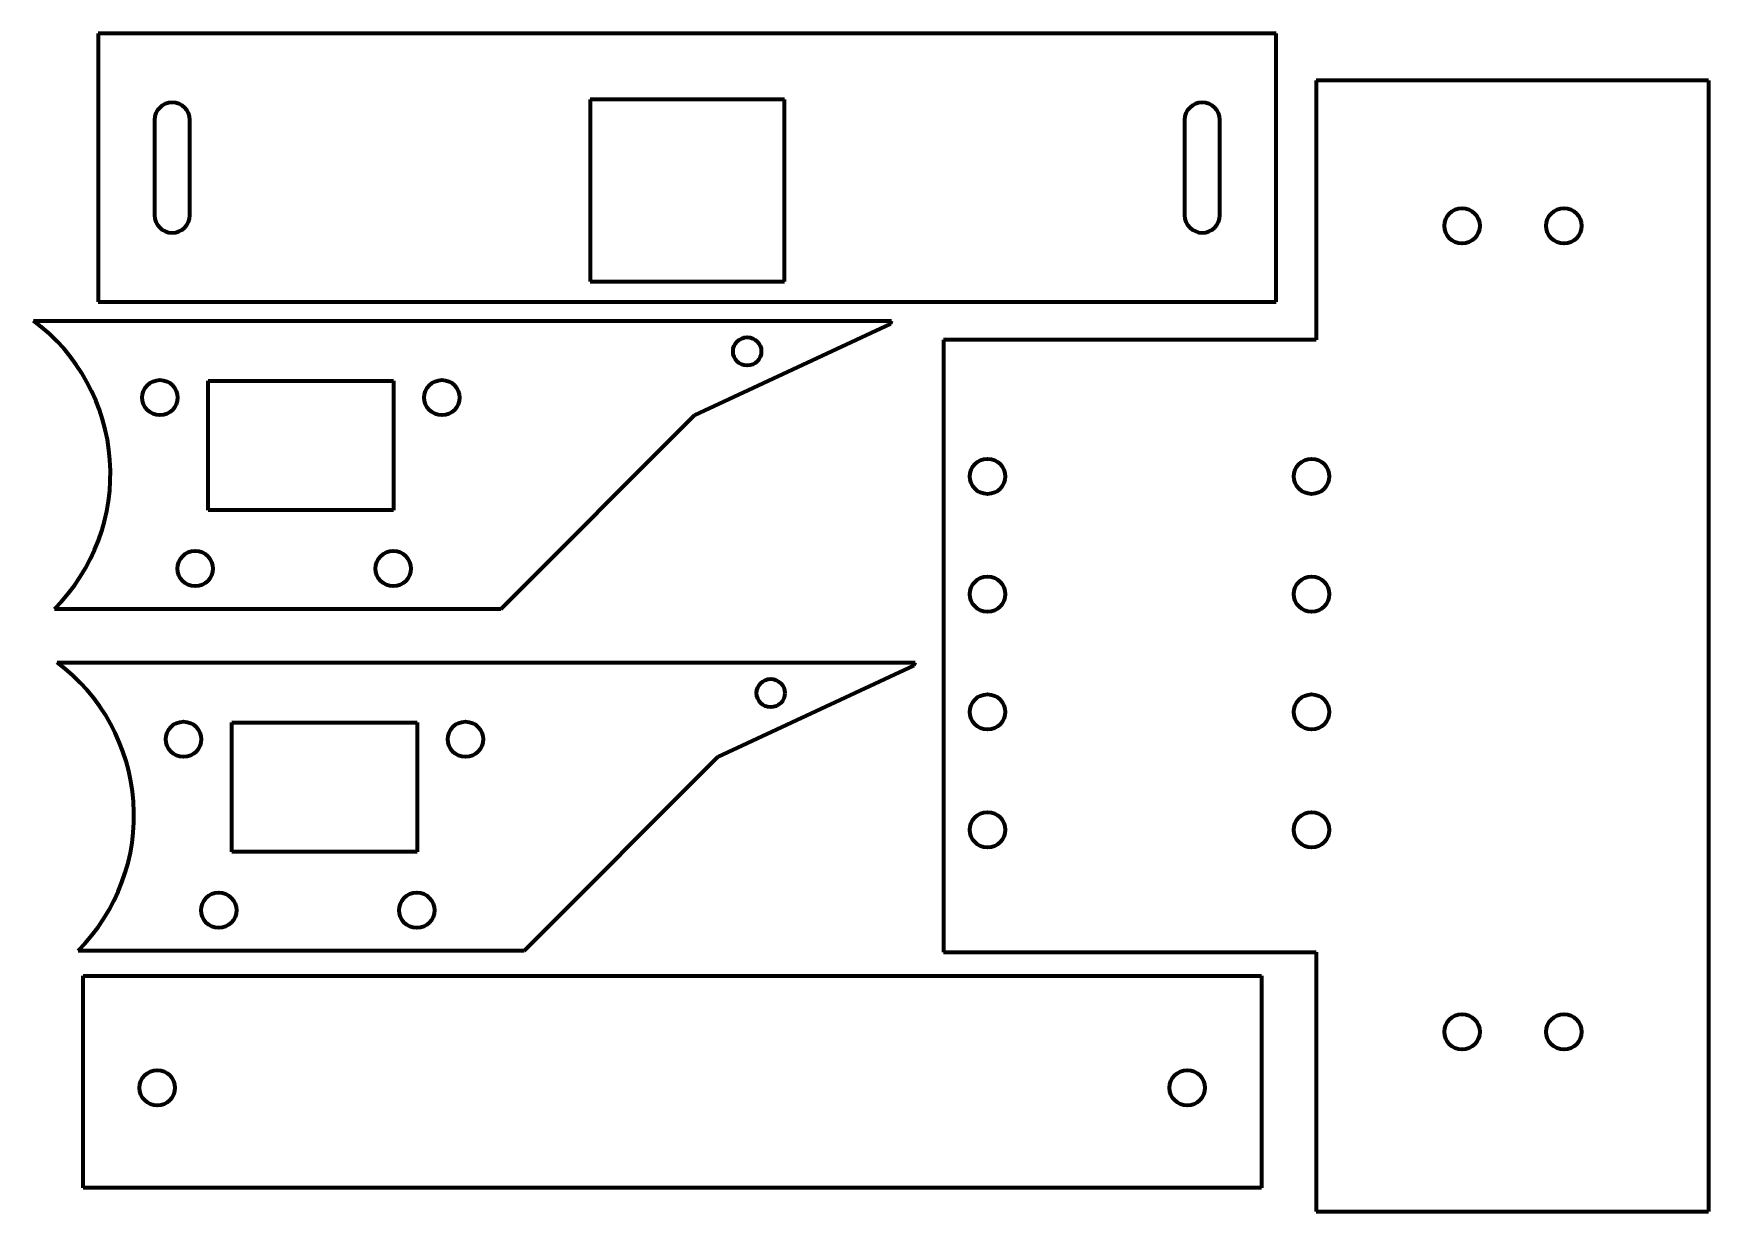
# Model space of a CAD drawing. Header units: millimetres. Extents: x 94 to 236, y 105 to 205.
import ezdxf

# ---------------------------------------------------------------- set-up
doc = ezdxf.new("R2010")
doc.units = ezdxf.units.MM
doc.layers.add('СИСТЕМНЫЙ_СЛОЙ_(1)', color=252, linetype='Continuous')

msp = doc.modelspace()

# ---------------------------------------------------------------- linework, layer by layer
at = {"layer": 'СИСТЕМНЫЙ_СЛОЙ_(1)', "color": 150, "linetype": 'Continuous', "lineweight": 70, "true_color": 0x0080ff}
for p, q in [((99.47, 204.78), (99.47, 182.01)), ((199.47, 204.78), (99.47, 204.78)), ((199.47, 182.01), (199.47, 204.78)), ((236.15, 200.79), (202.84, 200.79)), ((202.84, 200.79), (202.84, 178.79)), ((236.15, 200.79), (236.15, 104.79)), ((141.23, 199.17), (141.23, 183.72)), ((157.72, 199.17), (141.23, 199.17)), ((157.72, 183.72), (157.72, 199.17)), ((104.26, 197.42), (104.26, 189.37)), ((107.26, 189.37), (107.26, 197.42)), ((191.68, 197.42), (191.68, 189.37)), ((194.68, 189.37), (194.68, 197.42)), ((141.23, 183.72), (157.72, 183.72)), ((99.47, 182.01), (199.47, 182.01)), ((93.99, 180.4), (166.81, 180.4)), ((166.71, 180.13), (150.08, 172.37)), ((166.71, 180.13), (166.81, 180.4)), ((171.21, 178.79), (171.21, 126.79)), ((202.84, 178.79), (171.21, 178.79)), ((108.82, 164.31), (108.82, 175.31)), ((108.82, 175.31), (124.55, 175.31)), ((124.55, 175.31), (124.55, 164.31)), ((150.08, 172.37), (133.64, 155.93)), ((124.55, 164.31), (108.82, 164.31)), ((133.64, 155.93), (95.77, 155.93)), ((95.99, 151.4), (168.81, 151.4)), ((168.71, 151.13), (152.08, 143.37)), ((168.71, 151.13), (168.81, 151.4)), ((110.82, 135.31), (110.82, 146.31)), ((110.82, 146.31), (126.55, 146.31)), ((126.55, 146.31), (126.55, 135.31)), ((152.08, 143.37), (135.64, 126.93)), ((126.55, 135.31), (110.82, 135.31)), ((135.64, 126.93), (97.77, 126.93)), ((171.21, 126.79), (202.84, 126.79)), ((202.84, 126.79), (202.84, 104.79)), ((98.2, 106.79), (98.2, 124.79)), ((98.2, 124.79), (198.2, 124.79)), ((198.2, 124.79), (198.2, 106.79)), ((198.2, 106.79), (98.2, 106.79)), ((202.84, 104.79), (236.15, 104.79))]:
    msp.add_line(p, q, dxfattribs=at)
for centre, radius in [((215.23, 188.45), 1.5), ((223.88, 188.45), 1.5), ((154.56, 177.79), 1.2), ((104.72, 173.87), 1.5), ((128.65, 173.87), 1.5), ((174.96, 167.19), 1.5), ((202.46, 167.19), 1.5), ((107.71, 159.36), 1.5), ((124.52, 159.36), 1.5), ((174.96, 157.19), 1.5), ((202.46, 157.19), 1.5), ((156.56, 148.79), 1.2), ((174.96, 147.19), 1.5), ((202.46, 147.19), 1.5), ((106.72, 144.87), 1.5), ((130.65, 144.87), 1.5), ((174.96, 137.19), 1.5), ((202.46, 137.19), 1.5), ((109.71, 130.36), 1.5), ((126.52, 130.36), 1.5), ((215.23, 120.04), 1.5), ((223.88, 120.04), 1.5), ((104.49, 115.29), 1.5), ((191.91, 115.29), 1.5)]:
    msp.add_circle(centre, radius, dxfattribs=at)
for centre, radius, start, end in [((105.76, 197.42), 1.5, 0, 180), ((193.18, 197.42), 1.5, 0, 180), ((105.76, 189.37), 1.5, 180, 0), ((193.18, 189.37), 1.5, 180, 0), ((84.31, 167.4), 16.21, 314.9741, 53.3365), ((86.31, 138.4), 16.21, 314.9741, 53.3365)]:
    msp.add_arc(centre, radius, start, end, dxfattribs=at)

doc.saveas('drawing.dxf')
